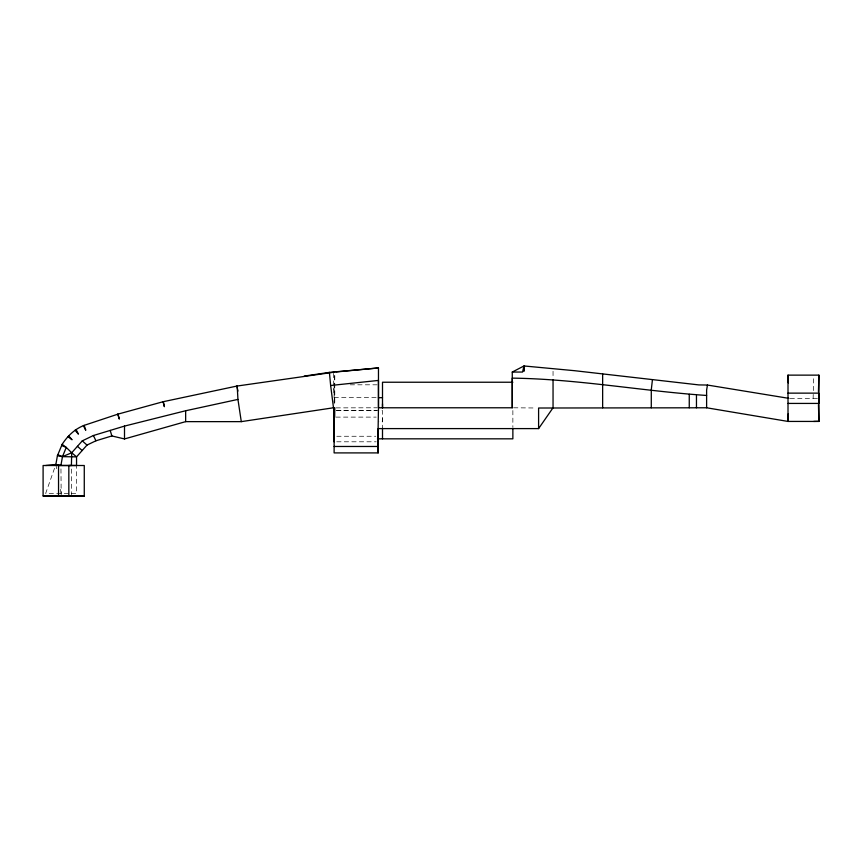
<?xml version="1.0" encoding="UTF-8"?>
<svg xmlns="http://www.w3.org/2000/svg" width="862" height="862" viewBox="0 0 862 862"><rect width="100%" height="100%" fill="white"/><g stroke="black" fill="none" stroke-linecap="round" stroke-linejoin="round"><path stroke-width="0.65" stroke-dasharray="4.31 3.23" d="M61.18 495.833L60.954 468.023M71.395 495.973L71.406 468.163M333.497 392.76L333.497 373.278M334.779 402.586L334.779 373.418M382.502 417.854L382.502 421.798L378.73 421.798M334.208 402.489L334.758 373.418M790.12 398.352L813.125 398.319L813.297 391.876M813.329 390.583L813.674 377.707M54.532 468.249L45.675 493.398L68.852 493.355M336.105 407.877L377.147 407.78M350.241 384.808L377.125 384.808M334.111 397.673L377.125 397.673M813.125 398.319L818.286 398.319M336.794 410.538L382.502 410.538L382.502 428.726M336.094 410.678L376.834 410.678M335.997 417.111L376.166 417.111M336.805 436.258L375.778 436.258M336.74 441.797L376.166 441.797M71.406 493.398L76.546 493.398L76.546 465.502M513.58 407.791L535.97 407.995M55.858 464.478L57.075 471.018M60.459 489.336L61.18 493.258M553.048 371.285L553.048 377.804M512.868 410.538L512.868 427.024M334.111 385.68L334.111 403.879"/><path stroke-width="1.29" d="M43.1 495.973L43.1 465.502L84.271 465.502L84.271 495.962L43.1 495.973L71.395 495.973M58.541 495.973L58.541 465.502L55.858 464.478L45.675 465.502M334.111 441.797L334.1 423.393M334.111 431.496L334.1 407.866L333.497 407.78L241.285 421.637L185.653 421.637L124.505 438.941L111.866 435.946L95.93 440.784L87.008 445.072L76.546 456.871L76.546 465.502L58.541 465.502M334.111 417.111L334.661 417.111L334.779 407.888L334.111 407.78L334.111 452.906L378.149 452.906L378.149 446.473L334.111 446.473M382.502 407.866L382.502 403.879M377.804 446.473L378.472 407.78L512.265 407.78L512.265 378.138C577.389 378.968 641.867 391.068 706.614 395.464M237.19 386.025L237.944 399.408L185.653 410.754L124.505 426.087L93.398 435.515L82.267 440.87L71.718 452.765L71.406 465.502L68.831 465.491L68.831 495.962L84.271 495.962L76.546 496.038M818.458 391.779L818.878 375.132L788.008 375.132L788.008 421.432L818.9 421.432L818.878 375.132M788.288 413.738L788.008 421.432L706.614 407.78L538.599 408.017L538.599 428.597L378.149 428.597L378.149 452.906M524.484 366.005L523.988 371.22L523.988 365.962L574.76 370.714L698.856 384.915L707.454 385.045L788.838 398.352M652.448 379.603L651.284 389.786L651.284 407.78M707.454 385.045L706.614 390.12L706.614 407.78M62.161 444.329L57.409 455.75L55.858 464.478L60.933 465.372L62.473 456.655L66.266 447.432L62.161 444.329C67.462 436.043 74.854 428.931 84.153 425.365L117.986 414.126L163.037 401.746L236.878 386.068L334.779 372.093M329.403 372.373L378.472 367.945L378.472 407.78L378.472 380.422L330.642 385.497L329.403 372.373L304.232 376.091M538.599 428.597L553.048 407.78L553.048 379.851M512.265 372.05L523.988 365.962L522.555 372.05L512.265 372.05L512.265 407.78M57.819 454.737L62.473 456.655L76.546 456.871L71.718 452.765L62.473 456.655L57.409 455.75M336.105 371.964L378.472 367.945M813.739 421.432L818.9 421.302M512.868 382.232L382.502 382.232L382.502 408.092M788.008 393.137L818.878 393.137L818.9 403.427L788.008 403.427M378.461 397.673L382.502 397.673M377.481 438.833L512.868 438.833L512.868 428.198M61.611 445.514L66.266 447.432L71.718 452.765M67.958 436.657L72.063 439.76L68.648 435.903M82.267 440.87L87.008 445.072M77.429 446.322L82.181 450.524M75.037 430.267L78.442 434.125L76.039 429.567M83.366 425.699L85.769 430.246L84.153 425.365M93.398 435.515L95.93 440.784M117.728 414.202L119.344 419.083L117.986 414.126M110.196 430.418L111.866 435.946M163.037 401.746L164.405 406.713L163.338 401.681M236.878 386.068L237.944 391.089M237.944 399.408L241.285 421.637M330.642 385.497L333.497 407.78M788.008 375.132L788.288 382.868M818.458 404.698L818.9 421.432M334.111 435.385L334.122 436.258M696.464 395.464L696.464 407.78M689.255 394.29L689.255 407.78M602.646 373.903L602.646 407.78M382.502 428.198L382.502 438.833M185.653 410.754L185.653 421.637M124.505 426.087L124.505 438.941"/></g></svg>
